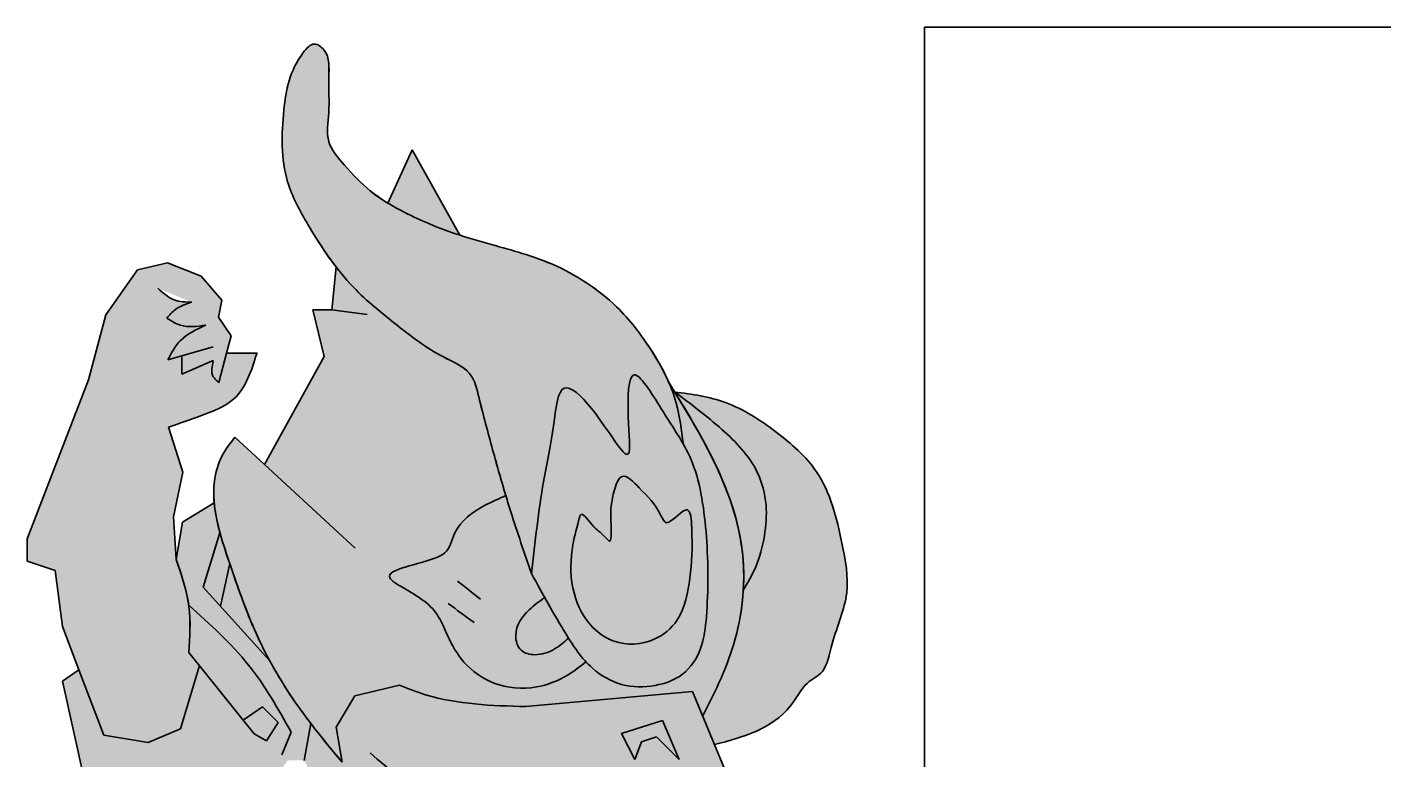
# Model space of a CAD drawing. Header units: millimetres. Extents: x 1769 to 1960, y 325 to 373.
# Drawn here: x 1865.44 to 1912.5, y 347.58 to 372.98 of the extents above; entities that cross this region are included whole.
import ezdxf

# ---------------------------------------------------------------- set-up
doc = ezdxf.new("R2010")
doc.units = ezdxf.units.MM
picture_1 = doc.add_image_def('image2.jpg', size_in_pixel=(564, 1002))

msp = doc.modelspace()

# ---------------------------------------------------------------- hatches: boundary and pattern name
at = {"lineweight": 35, "true_color": 0xffffff, "transparency": 33554687}
h = msp.add_hatch(color=7, dxfattribs=at)
h.set_gradient(color1=(248, 153, 30), color2=(248, 215, 49))
edge = h.paths.add_edge_path(flags=17)
edge.add_spline(control_points=[(1888.19, 358.544), (1888.135, 359.017), (1888.002, 360.162), (1887.155, 361.784), (1885.8, 363.541), (1883.836, 364.822), (1881.826, 365.36), (1880.086, 365.857), (1878.665, 366.45), (1877.333, 367.222), (1876.521, 368.112), (1875.75, 368.976), (1875.959, 370.11), (1875.861, 371.127), (1875.963, 372.058), (1875.363, 372.514), (1874.562, 371.613), (1874.277, 370.02), (1874.224, 367.835), (1875.332, 365.815), (1876.516, 364.044), (1878.262, 362.646), (1879.584, 361.624), (1880.867, 361.11), (1881.181, 359.842), (1881.586, 358.302), (1882.186, 356.199), (1882.688, 354.748), (1882.934, 354.037)], knot_values=[0, 0, 0, 0, 1.420072, 3.437609, 5.379457, 8.048721, 10.268403, 11.607048, 13.471071, 14.892214, 16.149068, 17.137956, 18.136089, 19.36456, 20.32211, 20.71371, 21.20257, 23.305686, 25.797513, 27.436428, 30.126862, 32.151688, 34.050779, 35.279117, 35.896719, 37.801659, 40.155181, 42.414708, 42.414708, 42.414708, 42.414708], degree=3, periodic=0)
edge.add_spline(control_points=[(1882.934, 354.037), (1883.056, 355.141), (1883.259, 356.975), (1883.673, 358.794), (1883.899, 360.92), (1885.31, 359.586), (1886.482, 357.389), (1886.241, 359.523), (1886.306, 361.623), (1887.449, 359.691), (1887.982, 358.909), (1888.19, 358.544)], knot_values=[0, 0, 0, 0, 3.214303, 5.336478, 6.535189, 7.711073, 9.741663, 11.019928, 12.49434, 13.975627, 15.344267, 15.344267, 15.344267, 15.344267], degree=3, periodic=0)
edge = h.paths.add_edge_path(flags=17)
edge.add_spline(control_points=[(1888.19, 358.544), (1888.135, 359.017), (1888.002, 360.162), (1887.155, 361.784), (1885.8, 363.541), (1883.836, 364.822), (1881.826, 365.36), (1880.086, 365.857), (1878.665, 366.45), (1877.333, 367.222), (1876.521, 368.112), (1875.75, 368.976), (1875.959, 370.11), (1875.861, 371.127), (1875.963, 372.058), (1875.363, 372.514), (1874.562, 371.613), (1874.277, 370.02), (1874.224, 367.835), (1875.332, 365.815), (1876.516, 364.044), (1878.262, 362.646), (1879.584, 361.624), (1880.867, 361.11), (1881.181, 359.842), (1881.586, 358.302), (1882.186, 356.199), (1882.688, 354.748), (1882.934, 354.037)], knot_values=[0, 0, 0, 0, 1.420072, 3.437609, 5.379457, 8.048721, 10.268403, 11.607048, 13.471071, 14.892214, 16.149068, 17.137956, 18.136089, 19.36456, 20.32211, 20.71371, 21.20257, 23.305686, 25.797513, 27.436428, 30.126862, 32.151688, 34.050779, 35.279117, 35.896719, 37.801659, 40.155181, 42.414708, 42.414708, 42.414708, 42.414708], degree=3, periodic=0)
edge.add_spline(control_points=[(1882.934, 354.037), (1883.056, 355.141), (1883.259, 356.975), (1883.673, 358.794), (1883.899, 360.92), (1885.31, 359.586), (1886.482, 357.389), (1886.241, 359.523), (1886.306, 361.623), (1887.449, 359.691), (1887.982, 358.909), (1888.19, 358.544)], knot_values=[0, 0, 0, 0, 3.214303, 5.336478, 6.535189, 7.711073, 9.741663, 11.019928, 12.49434, 13.975627, 15.344267, 15.344267, 15.344267, 15.344267], degree=3, periodic=0)
h = msp.add_hatch(color=7, dxfattribs=at)
h.set_gradient(color1=(248, 153, 30), color2=(248, 215, 49))
edge = h.paths.add_edge_path()
edge.add_spline(control_points=[(1888.19, 358.544), (1888.135, 359.017), (1888.002, 360.162), (1887.155, 361.784), (1885.8, 363.541), (1883.836, 364.822), (1881.826, 365.36), (1880.086, 365.857), (1878.665, 366.45), (1877.333, 367.222), (1876.521, 368.112), (1875.75, 368.976), (1875.959, 370.11), (1875.861, 371.127), (1875.963, 372.058), (1875.363, 372.514), (1874.562, 371.613), (1874.277, 370.02), (1874.224, 367.835), (1875.332, 365.815), (1876.516, 364.044), (1878.262, 362.646), (1879.584, 361.624), (1880.867, 361.11), (1881.181, 359.842), (1881.586, 358.302), (1882.186, 356.199), (1882.688, 354.748), (1882.934, 354.037)], knot_values=[0, 0, 0, 0, 1.420072, 3.437609, 5.379457, 8.048721, 10.268403, 11.607048, 13.471071, 14.892214, 16.149068, 17.137956, 18.136089, 19.36456, 20.32211, 20.71371, 21.20257, 23.305686, 25.797513, 27.436428, 30.126862, 32.151688, 34.050779, 35.279117, 35.896719, 37.801659, 40.155181, 42.414708, 42.414708, 42.414708, 42.414708], degree=3, periodic=0)
edge.add_spline(control_points=[(1882.934, 354.037), (1883.056, 355.141), (1883.259, 356.975), (1883.673, 358.794), (1883.899, 360.92), (1885.31, 359.586), (1886.482, 357.389), (1886.241, 359.523), (1886.306, 361.623), (1887.449, 359.691), (1887.982, 358.909), (1888.19, 358.544)], knot_values=[0, 0, 0, 0, 3.214303, 5.336478, 6.535189, 7.711073, 9.741663, 11.019928, 12.49434, 13.975627, 15.344267, 15.344267, 15.344267, 15.344267], degree=3, periodic=0)
h = msp.add_hatch(color=7, dxfattribs=at)
h.set_gradient(color1=(248, 153, 30), color2=(247, 242, 129), rotation=100, centered=1)
edge = h.paths.add_edge_path()
edge.add_spline(control_points=[(1884.824, 350.977), (1884.625, 350.817), (1884.105, 350.423), (1883.036, 349.989), (1881.643, 350.1), (1880.568, 350.87), (1880.042, 351.783), (1879.618, 352.885), (1878.807, 353.354), (1877.462, 354.142), (1879.214, 354.367), (1880.081, 354.804), (1880.28, 355.764), (1881.116, 356.324), (1881.801, 356.638), (1882.04, 356.744)], knot_values=[0.347151, 0.347151, 0.347151, 0.347151, 1.112734, 2.306294, 3.790642, 5.074859, 6.145668, 6.983355, 8.508557, 9.14018, 10.928957, 11.21128, 11.923188, 13.393031, 14.184899, 14.184899, 14.184899, 14.184899], degree=3, periodic=0)
edge.add_spline(control_points=[(1882.04, 356.744), (1881.87, 357.308), (1881.537, 358.488), (1881.181, 359.842), (1880.867, 361.11), (1879.584, 361.624), (1878.262, 362.646), (1876.98, 363.672), (1876.343, 364.422), (1876.153, 364.668)], knot_values=[2.849287, 2.849287, 2.849287, 2.849287, 4.613049, 6.517988, 7.135591, 8.363929, 10.26302, 12.287846, 13.22074, 13.22074, 13.22074, 13.22074], degree=3, periodic=0)
edge.add_line((1876.153, 364.668), (1876.006, 363.183))
edge.add_line((1876.006, 363.183), (1875.347, 363.183))
edge.add_line((1875.347, 363.183), (1875.738, 361.566))
edge.add_line((1875.738, 361.566), (1873.668, 357.821))
edge.add_line((1873.668, 357.821), (1872.645, 358.762))
edge.add_spline(control_points=[(1872.645, 358.762), (1872.481, 358.552), (1872.128, 358.102), (1871.722, 356.616), (1872.448, 354.413), (1873.337, 351.852), (1874.71, 349.499), (1875.799, 348.18), (1876.364, 347.496)], knot_values=[0, 0, 0, 0, 0.793775, 1.702535, 4.48203, 7.446744, 9.92034, 12.578411, 12.578411, 12.578411, 12.578411], degree=3, periodic=0)
edge.add_line((1876.364, 347.496), (1876.16, 348.716))
edge.add_line((1876.16, 348.716), (1876.804, 349.798))
edge.add_line((1876.804, 349.798), (1878.359, 350.167))
edge.add_spline(control_points=[(1878.359, 350.167), (1878.658, 350.05), (1880.047, 349.506), (1881.554, 349.462), (1882.737, 349.427)], knot_values=[0, 0, 0, 0, 0.959801, 4.460384, 4.460384, 4.460384, 4.460384], degree=3, periodic=0)
edge.add_line((1882.737, 349.427), (1888.522, 349.949))
edge.add_line((1888.522, 349.949), (1888.873, 349.102))
edge.add_spline(control_points=[(1888.873, 349.102), (1889.32, 349.968), (1889.988, 351.351), (1890.244, 352.892), (1890.278, 353.459)], knot_values=[0.51026, 0.51026, 0.51026, 0.51026, 3.418381, 5.106604, 5.106604, 5.106604, 5.106604], degree=3, periodic=0)
edge.add_spline(control_points=[(1890.278, 353.459), (1890.306, 353.924), (1890.241, 356.399), (1888.974, 358.576), (1887.9, 360.332)], knot_values=[5.106604, 5.106604, 5.106604, 5.106604, 6.491761, 12.465385, 12.465385, 12.465385, 12.465385], degree=3, periodic=0)
edge.add_spline(control_points=[(1887.9, 360.332), (1887.834, 360.441), (1887.767, 360.549), (1887.701, 360.657)], knot_values=[12.465385, 12.465385, 12.465385, 12.465385, 12.834179, 12.834179, 12.834179, 12.834179], degree=3, periodic=0)
edge.add_spline(control_points=[(1887.701, 360.657), (1887.802, 360.425), (1888.05, 359.743), (1888.135, 359.017), (1888.19, 358.544)], knot_values=[40.235405, 40.235405, 40.235405, 40.235405, 40.994635, 42.414708, 42.414708, 42.414708, 42.414708], degree=3, periodic=0)
edge.add_spline(control_points=[(1888.19, 358.544), (1888.315, 358.323), (1888.765, 357.425), (1889.066, 355.216), (1889.07, 353.1), (1888.888, 351.429), (1888.257, 350.464), (1887.181, 350.091), (1886.034, 350.096), (1885.242, 350.558), (1884.894, 350.902), (1884.824, 350.977)], knot_values=[15.344267, 15.344267, 15.344267, 15.344267, 16.17083, 18.772352, 21.544692, 22.662625, 23.759023, 24.778926, 25.944204, 27.104116, 27.410827, 27.410827, 27.410827, 27.410827], degree=3, periodic=0)
edge = h.paths.add_edge_path()
edge.add_line((1878.793, 368.732), (1877.944, 366.881))
edge.add_spline(control_points=[(1877.944, 366.881), (1878.139, 366.763), (1878.893, 366.355), (1879.735, 366.004), (1880.386, 365.788), (1880.449, 365.768)], knot_values=[28.264199, 28.264199, 28.264199, 28.264199, 28.943637, 30.80766, 31.004281, 31.004281, 31.004281, 31.004281], degree=3, periodic=0)
edge.add_line((1880.449, 365.768), (1878.793, 368.732))
h = msp.add_hatch(color=7, dxfattribs=at)
h.set_gradient(color1=(248, 153, 30), color2=(247, 242, 129), tint=0.75)
edge = h.paths.add_edge_path()
edge.add_spline(control_points=[(1870.338, 359.11), (1870.717, 359.242), (1871.489, 359.51), (1872.899, 360.048), (1873.223, 361.081), (1873.412, 361.684)], knot_values=[0, 0, 0, 0, 1.217906, 2.483557, 4.261916, 4.261916, 4.261916, 4.261916], degree=3, periodic=0)
edge.add_line((1873.412, 361.684), (1872.356, 361.684))
edge.add_line((1872.356, 361.684), (1872.09, 360.666))
edge.add_spline(control_points=[(1872.09, 360.666), (1872.013, 360.727), (1871.783, 360.911), (1871.849, 361.216), (1871.893, 361.42)], knot_values=[0, 0, 0, 0, 0.278772, 0.835116, 0.835116, 0.835116, 0.835116], degree=3, periodic=0)
edge.add_line((1871.893, 361.42), (1870.802, 360.956))
edge.add_line((1870.802, 360.956), (1870.802, 361.582))
edge.add_line((1870.802, 361.582), (1870.317, 361.443))
edge.add_spline(control_points=[(1870.317, 361.443), (1870.442, 361.681), (1870.733, 362.236), (1871.309, 362.499), (1871.637, 362.648)], knot_values=[0, 0, 0, 0, 0.787111, 1.833318, 1.833318, 1.833318, 1.833318], degree=3, periodic=0)
edge.add_spline(control_points=[(1871.637, 362.648), (1871.333, 362.607), (1870.845, 362.54), (1870.435, 362.795), (1870.28, 362.892)], knot_values=[0, 0, 0, 0, 0.881557, 1.415813, 1.415813, 1.415813, 1.415813], degree=3, periodic=0)
edge.add_spline(control_points=[(1870.28, 362.892), (1870.375, 363.001), (1870.608, 363.269), (1870.948, 363.382), (1871.15, 363.448)], knot_values=[0, 0, 0, 0, 0.426365, 1.049377, 1.049377, 1.049377, 1.049377], degree=3, periodic=0)
edge.add_spline(control_points=[(1871.15, 363.448), (1870.937, 363.453), (1870.487, 363.462), (1870.153, 363.766), (1869.977, 363.927)], knot_values=[0, 0, 0, 0, 0.618572, 1.306526, 1.306526, 1.306526, 1.306526], degree=3, periodic=0)
edge.add_spline(control_points=[(1871.15, 363.448), (1870.948, 363.382), (1870.608, 363.269), (1870.375, 363.001), (1870.28, 362.892)], knot_values=[0, 0, 0, 0, 0.623012, 1.049377, 1.049377, 1.049377, 1.049377], degree=3, periodic=0)
edge.add_spline(control_points=[(1870.28, 362.892), (1870.435, 362.795), (1870.845, 362.54), (1871.333, 362.607), (1871.637, 362.648)], knot_values=[0, 0, 0, 0, 0.534256, 1.415813, 1.415813, 1.415813, 1.415813], degree=3, periodic=0)
edge.add_spline(control_points=[(1871.637, 362.648), (1871.309, 362.499), (1870.733, 362.236), (1870.442, 361.681), (1870.317, 361.443)], knot_values=[0, 0, 0, 0, 1.046207, 1.833318, 1.833318, 1.833318, 1.833318], degree=3, periodic=0)
edge.add_line((1870.317, 361.443), (1870.802, 361.582))
edge.add_line((1870.802, 361.582), (1870.802, 360.956))
edge.add_line((1870.802, 360.956), (1871.893, 361.42))
edge.add_spline(control_points=[(1871.893, 361.42), (1871.849, 361.216), (1871.783, 360.911), (1872.013, 360.727), (1872.09, 360.666)], knot_values=[0, 0, 0, 0, 0.556345, 0.835116, 0.835116, 0.835116, 0.835116], degree=3, periodic=0)
edge.add_line((1872.09, 360.666), (1872.356, 361.684))
edge.add_line((1872.356, 361.684), (1872.511, 362.274))
edge.add_line((1872.511, 362.274), (1872.073, 362.926))
edge.add_line((1872.073, 362.926), (1872.19, 363.519))
edge.add_line((1872.19, 363.519), (1871.48, 364.352))
edge.add_line((1871.48, 364.352), (1870.31, 364.805))
edge.add_line((1870.31, 364.805), (1869.264, 364.564))
edge.add_line((1869.264, 364.564), (1868.166, 363.006))
edge.add_line((1868.166, 363.006), (1867.568, 360.754))
edge.add_line((1867.568, 360.754), (1865.438, 355.246))
edge.add_line((1865.438, 355.246), (1865.438, 354.474))
edge.add_line((1865.438, 354.474), (1866.41, 354.144))
edge.add_line((1866.41, 354.144), (1866.661, 352.199))
edge.add_line((1866.661, 352.199), (1867.231, 350.704))
edge.add_line((1867.231, 350.704), (1868.096, 348.441))
edge.add_line((1868.096, 348.441), (1869.64, 348.183))
edge.add_line((1869.64, 348.183), (1870.753, 348.657))
edge.add_line((1870.753, 348.657), (1871.412, 350.852))
edge.add_line((1871.412, 350.852), (1871.049, 351.304))
edge.add_spline(control_points=[(1871.049, 351.304), (1871.083, 351.838), (1871.117, 352.389), (1871.045, 352.926), (1871.042, 352.943)], knot_values=[1.638299, 1.638299, 1.638299, 1.638299, 3.225747, 3.278023, 3.278023, 3.278023, 3.278023], degree=3, periodic=0)
edge.add_spline(control_points=[(1871.042, 352.943), (1870.967, 353.479), (1870.788, 354.002), (1870.61, 354.524)], knot_values=[0, 0, 0, 0, 1.638299, 1.638299, 1.638299, 1.638299], degree=3, periodic=0)
edge.add_line((1870.61, 354.524), (1870.52, 356.005))
edge.add_line((1870.52, 356.005), (1870.842, 357.554))
edge.add_line((1870.842, 357.554), (1870.338, 359.11))
at = {"lineweight": 35, "true_color": 0xf4ee51, "transparency": 33554687}
h = msp.add_hatch(color=41, dxfattribs=at)
edge = h.paths.add_edge_path()
edge.add_spline(control_points=[(1882.934, 354.037), (1883.056, 355.141), (1883.259, 356.975), (1883.673, 358.794), (1883.899, 360.92), (1885.31, 359.586), (1886.482, 357.389), (1886.241, 359.523), (1886.306, 361.623), (1887.668, 359.322), (1888.699, 357.913), (1889.066, 355.216), (1889.07, 353.1), (1888.888, 351.429), (1888.257, 350.464), (1887.181, 350.091), (1886.034, 350.096), (1884.886, 350.766), (1883.941, 352.194), (1883.319, 353.333), (1882.934, 354.037)], knot_values=[0, 0, 0, 0, 3.214303, 5.336478, 6.535189, 7.711073, 9.741663, 11.019928, 12.49434, 13.975627, 16.17083, 18.772352, 21.544692, 22.662625, 23.759023, 24.778926, 25.944204, 27.104116, 28.595217, 31.008606, 31.008606, 31.008606, 31.008606], degree=3, periodic=0)
edge = h.paths.add_edge_path(flags=16)
edge.add_spline(control_points=[(1884.6, 355.983), (1884.512, 355.668), (1884.289, 354.874), (1884.252, 353.55), (1884.801, 352.305), (1885.866, 351.517), (1887.13, 351.588), (1888.195, 352.473), (1888.468, 354.034), (1888.531, 355.052), (1888.435, 356.541), (1887.939, 355.955), (1887.559, 355.742), (1887.263, 356.44), (1886.875, 356.778), (1886.058, 357.659), (1885.705, 356.711), (1885.653, 356.015), (1885.719, 355.486), (1885.66, 355.097), (1885.339, 355.497), (1885.119, 355.542), (1884.673, 356.232), (1884.609, 356.014), (1884.6, 355.983)], knot_values=[0, 0, 0, 0, 0.979759, 2.471066, 3.884071, 4.878112, 6.277251, 7.301495, 8.834738, 10.582284, 11.215127, 11.908689, 12.067375, 12.391436, 13.604004, 14.321785, 14.862377, 15.90693, 16.551066, 16.64287, 16.845238, 17.484872, 18.008688, 18.097442, 18.097442, 18.097442, 18.097442], degree=3, periodic=0)
h = msp.add_hatch(color=41, dxfattribs=at)
h.set_gradient(color1=(244, 238, 81), color2=(247, 242, 129), rotation=100, centered=1)
edge = h.paths.add_edge_path()
edge.add_spline(control_points=[(1889.283, 348.109), (1890.283, 348.379), (1891.614, 348.739), (1892.43, 350.317), (1893.144, 350.558), (1893.389, 351.931), (1894.043, 353.306), (1893.66, 355.398), (1893.141, 357.509), (1891.425, 358.997), (1889.777, 360.069), (1888.506, 360.263), (1887.9, 360.332)], knot_values=[0.446473, 0.446473, 0.446473, 0.446473, 3.308136, 4.25828, 5.071139, 6.104146, 7.924122, 9.653464, 12.278579, 14.248246, 16.278909, 18.08401, 18.08401, 18.08401, 18.08401], degree=3, periodic=0)
edge.add_spline(control_points=[(1887.9, 360.332), (1888.455, 359.917), (1889.522, 359.117), (1890.766, 357.835), (1891.126, 356.448), (1891.04, 355.324), (1890.777, 354.31), (1890.433, 353.723), (1890.278, 353.459)], knot_values=[0, 0, 0, 0, 2.090489, 4.018936, 5.186773, 6.263755, 7.377836, 8.294816, 8.294816, 8.294816, 8.294816], degree=3, periodic=0)
edge.add_spline(control_points=[(1890.278, 353.459), (1890.244, 352.892), (1889.988, 351.351), (1889.32, 349.968), (1888.873, 349.102)], knot_values=[0.51026, 0.51026, 0.51026, 0.51026, 2.198483, 5.106604, 5.106604, 5.106604, 5.106604], degree=3, periodic=0)
edge.add_line((1888.873, 349.102), (1889.283, 348.109))
at = {"lineweight": 35, "true_color": 0xffffff, "transparency": 33554687}
h = msp.add_hatch(color=7, dxfattribs=at)
h.set_gradient(color1=(248, 153, 30), color2=(247, 242, 129), rotation=250, centered=1)
edge = h.paths.add_edge_path()
edge.add_spline(control_points=[(1890.278, 353.459), (1890.433, 353.723), (1890.777, 354.31), (1891.04, 355.324), (1891.126, 356.448), (1890.766, 357.835), (1889.522, 359.117), (1888.455, 359.917), (1887.9, 360.332)], knot_values=[0, 0, 0, 0, 0.91698, 2.031061, 3.108043, 4.275881, 6.204327, 8.294816, 8.294816, 8.294816, 8.294816], degree=3, periodic=0)
edge.add_spline(control_points=[(1887.9, 360.332), (1888.974, 358.576), (1890.241, 356.399), (1890.306, 353.924), (1890.278, 353.459)], knot_values=[5.106604, 5.106604, 5.106604, 5.106604, 11.080227, 12.465385, 12.465385, 12.465385, 12.465385], degree=3, periodic=0)
at = {"lineweight": 35, "true_color": 0xf8f6b0, "transparency": 33554687}
h = msp.add_hatch(color=51, dxfattribs=at)
edge = h.paths.add_edge_path()
edge.add_spline(control_points=[(1884.6, 355.983), (1884.512, 355.668), (1884.289, 354.874), (1884.252, 353.55), (1884.801, 352.305), (1885.866, 351.517), (1887.13, 351.588), (1888.195, 352.473), (1888.468, 354.034), (1888.531, 355.052), (1888.435, 356.541), (1887.939, 355.955), (1887.559, 355.742), (1887.263, 356.44), (1886.875, 356.778), (1886.058, 357.659), (1885.705, 356.711), (1885.653, 356.015), (1885.719, 355.486), (1885.66, 355.097), (1885.339, 355.497), (1885.119, 355.542), (1884.673, 356.232), (1884.609, 356.014), (1884.6, 355.983)], knot_values=[0, 0, 0, 0, 0.979759, 2.471066, 3.884071, 4.878112, 6.277251, 7.301495, 8.834738, 10.582284, 11.215127, 11.908689, 12.067375, 12.391436, 13.604004, 14.321785, 14.862377, 15.90693, 16.551066, 16.64287, 16.845238, 17.484872, 18.008688, 18.097442, 18.097442, 18.097442, 18.097442], degree=3, periodic=0)
at = {"lineweight": 35, "true_color": 0xffffff, "transparency": 33554687}
h = msp.add_hatch(color=7, dxfattribs=at)
edge = h.paths.add_edge_path()
edge.add_spline(control_points=[(1882.934, 354.037), (1882.708, 354.69), (1882.482, 355.344), (1882.27, 356.005)], knot_values=[0, 0, 0, 0, 2.077833, 2.077833, 2.077833, 2.077833], degree=3, periodic=0)
edge.add_spline(control_points=[(1882.27, 356.005), (1882.252, 356.063), (1882.173, 356.308), (1882.097, 356.555), (1882.04, 356.744)], knot_values=[2.077833, 2.077833, 2.077833, 2.077833, 2.259527, 2.849287, 2.849287, 2.849287, 2.849287], degree=3, periodic=0)
edge.add_spline(control_points=[(1882.04, 356.744), (1881.801, 356.638), (1881.116, 356.324), (1880.28, 355.764), (1880.081, 354.804), (1879.214, 354.367), (1877.462, 354.142), (1878.807, 353.354), (1879.618, 352.885), (1880.042, 351.783), (1880.568, 350.87), (1881.643, 350.1), (1883.036, 349.989), (1884.105, 350.423), (1884.625, 350.817), (1884.824, 350.977)], knot_values=[0.347151, 0.347151, 0.347151, 0.347151, 1.139018, 2.608862, 3.32077, 3.603093, 5.391869, 6.023493, 7.548695, 8.386382, 9.457191, 10.741408, 12.225756, 13.419315, 14.184899, 14.184899, 14.184899, 14.184899], degree=3, periodic=0)
edge.add_spline(control_points=[(1884.824, 350.977), (1884.592, 351.227), (1884.397, 351.512), (1884.214, 351.803)], knot_values=[27.410827, 27.410827, 27.410827, 27.410827, 28.43573, 28.43573, 28.43573, 28.43573], degree=3, periodic=0)
edge.add_spline(control_points=[(1884.214, 351.803), (1884.061, 351.658), (1883.723, 351.372), (1883.127, 351.168), (1882.491, 351.318), (1882.276, 352.083), (1882.752, 352.749), (1883.204, 353.08), (1883.391, 353.206)], knot_values=[0.333024, 0.333024, 0.333024, 0.333024, 0.959162, 1.661662, 2.161631, 2.713071, 3.712062, 4.39284, 4.39284, 4.39284, 4.39284], degree=3, periodic=0)
edge.add_spline(control_points=[(1883.391, 353.206), (1883.237, 353.482), (1883.086, 353.759), (1882.934, 354.037)], knot_values=[30.057722, 30.057722, 30.057722, 30.057722, 31.008606, 31.008606, 31.008606, 31.008606], degree=3, periodic=0)
h = msp.add_hatch(color=7, dxfattribs=at)
h.set_gradient(color1=(16, 86, 137), color2=(34, 52, 110), name='INVCYLINDER')
edge = h.paths.add_edge_path()
edge.add_spline(control_points=[(1872.125, 355.456), (1872.031, 355.798), (1871.957, 356.142), (1871.927, 356.487)], knot_values=[2.456445, 2.456445, 2.456445, 2.456445, 3.50141, 3.50141, 3.50141, 3.50141], degree=3, periodic=0)
edge.add_line((1871.927, 356.487), (1870.824, 355.819))
edge.add_line((1870.824, 355.819), (1870.61, 354.524))
edge.add_spline(control_points=[(1870.61, 354.524), (1870.788, 354.002), (1870.967, 353.479), (1871.042, 352.943)], knot_values=[0, 0, 0, 0, 1.638299, 1.638299, 1.638299, 1.638299], degree=3, periodic=0)
edge.add_spline(control_points=[(1871.042, 352.943), (1871.045, 352.926), (1871.117, 352.389), (1871.083, 351.838), (1871.049, 351.304)], knot_values=[1.638299, 1.638299, 1.638299, 1.638299, 1.690575, 3.278023, 3.278023, 3.278023, 3.278023], degree=3, periodic=0)
edge.add_line((1871.049, 351.304), (1872.93, 348.96))
edge.add_line((1872.93, 348.96), (1873.603, 349.423))
edge.add_line((1873.603, 349.423), (1874.147, 348.879))
edge.add_line((1874.147, 348.879), (1873.74, 348.238))
edge.add_line((1873.74, 348.238), (1873.31, 348.486))
edge.add_line((1873.31, 348.486), (1871.412, 350.852))
edge.add_line((1871.412, 350.852), (1870.753, 348.657))
edge.add_line((1870.753, 348.657), (1869.64, 348.183))
edge.add_line((1869.64, 348.183), (1868.096, 348.441))
edge.add_line((1868.096, 348.441), (1867.231, 350.704))
edge.add_line((1867.231, 350.704), (1866.66, 350.306))
edge.add_line((1866.66, 350.306), (1867.405, 346.967))
edge.add_spline(control_points=[(1867.405, 346.967), (1867.205, 345.76), (1866.793, 343.277), (1867.254, 340.801), (1867.491, 339.528)], knot_values=[0, 0, 0, 0, 3.638652, 7.49049, 7.49049, 7.49049, 7.49049], degree=3, periodic=0)
edge.add_spline(control_points=[(1867.491, 339.528), (1867.565, 339.013), (1867.692, 338.126), (1867.539, 337.246), (1867.475, 336.876)], knot_values=[0, 0, 0, 0, 1.546933, 2.665733, 2.665733, 2.665733, 2.665733], degree=3, periodic=0)
edge.add_line((1867.475, 336.876), (1868.812, 336.982))
edge.add_spline(control_points=[(1868.812, 336.982), (1869.109, 337.181), (1869.636, 337.4), (1870.183, 337.371), (1870.374, 337.361)], knot_values=[2.386792, 2.386792, 2.386792, 2.386792, 3.447696, 4.019149, 4.019149, 4.019149, 4.019149], degree=3, periodic=0)
edge.add_line((1870.374, 337.361), (1871.243, 338.84))
edge.add_line((1871.243, 338.84), (1871.445, 340.07))
edge.add_line((1871.445, 340.07), (1871.753, 342.25))
edge.add_line((1871.753, 342.25), (1871.992, 342.924))
edge.add_line((1871.992, 342.924), (1873.013, 345.458))
edge.add_line((1873.013, 345.458), (1873.934, 346.783))
edge.add_line((1873.934, 346.783), (1874.476, 347.564))
edge.add_line((1874.476, 347.564), (1875.047, 347.564))
edge.add_line((1875.047, 347.564), (1875.278, 348.843))
edge.add_spline(control_points=[(1875.278, 348.843), (1875.09, 349.088), (1874.574, 349.787), (1874.115, 350.531), (1873.849, 351.023)], knot_values=[8.244159, 8.244159, 8.244159, 8.244159, 9.172996, 10.849177, 10.849177, 10.849177, 10.849177], degree=3, periodic=0)
edge.add_line((1873.849, 351.023), (1871.542, 353.57))
edge.add_line((1871.542, 353.57), (1872.125, 355.456))
at = {"lineweight": 35, "true_color": 0x22346e, "transparency": 33554687}
h = msp.add_hatch(color=159, dxfattribs=at)
edge = h.paths.add_edge_path()
edge.add_spline(control_points=[(1872.466, 354.385), (1872.453, 354.423), (1872.333, 354.777), (1872.213, 355.135), (1872.125, 355.456)], knot_values=[3.50141, 3.50141, 3.50141, 3.50141, 3.621765, 4.602386, 4.602386, 4.602386, 4.602386], degree=3, periodic=0)
edge.add_line((1872.125, 355.456), (1871.542, 353.57))
edge.add_line((1871.542, 353.57), (1872.143, 352.906))
edge.add_line((1872.143, 352.906), (1872.466, 354.385))
at = {"lineweight": 35, "true_color": 0xf4ee51, "transparency": 33554687}
h = msp.add_hatch(color=41, dxfattribs=at)
edge = h.paths.add_edge_path()
edge.add_spline(control_points=[(1873.849, 351.023), (1873.722, 351.257), (1873.174, 352.339), (1872.775, 353.472), (1872.466, 354.385)], knot_values=[4.602386, 4.602386, 4.602386, 4.602386, 5.399802, 8.244159, 8.244159, 8.244159, 8.244159], degree=3, periodic=0)
edge.add_line((1872.466, 354.385), (1872.143, 352.906))
edge.add_line((1872.143, 352.906), (1873.849, 351.023))
at = {"lineweight": 35, "true_color": 0xed1f24, "transparency": 33554687}
h = msp.add_hatch(color=240, dxfattribs=at)
edge = h.paths.add_edge_path()
edge.add_spline(control_points=[(1884.214, 351.803), (1884.185, 351.849), (1883.898, 352.311), (1883.628, 352.78), (1883.391, 353.206)], knot_values=[28.43573, 28.43573, 28.43573, 28.43573, 28.595217, 30.057722, 30.057722, 30.057722, 30.057722], degree=3, periodic=0)
edge.add_spline(control_points=[(1883.391, 353.206), (1883.204, 353.08), (1882.752, 352.749), (1882.276, 352.083), (1882.491, 351.318), (1883.127, 351.168), (1883.723, 351.372), (1884.061, 351.658), (1884.214, 351.803)], knot_values=[0.333024, 0.333024, 0.333024, 0.333024, 1.013802, 2.012793, 2.564234, 3.064203, 3.766702, 4.39284, 4.39284, 4.39284, 4.39284], degree=3, periodic=0)
at = {"lineweight": 35, "true_color": 0xffffff, "transparency": 33554687}
h = msp.add_hatch(color=7, dxfattribs=at)
h.set_gradient(color1=(205, 105, 40), color2=(254, 204, 102), centered=1)
edge = h.paths.add_edge_path()
edge.add_line((1888.522, 349.949), (1882.737, 349.427))
edge.add_spline(control_points=[(1882.737, 349.427), (1881.554, 349.462), (1880.047, 349.506), (1878.658, 350.05), (1878.359, 350.167)], knot_values=[0, 0, 0, 0, 3.500583, 4.460384, 4.460384, 4.460384, 4.460384], degree=3, periodic=0)
edge.add_line((1878.359, 350.167), (1876.804, 349.798))
edge.add_line((1876.804, 349.798), (1876.16, 348.716))
edge.add_line((1876.16, 348.716), (1876.364, 347.496))
edge.add_line((1876.364, 347.496), (1883.673, 340.359))
edge.add_line((1883.673, 340.359), (1884.196, 340.536))
edge.add_line((1884.196, 340.536), (1886.236, 337.949))
edge.add_line((1886.236, 337.949), (1888.153, 339.781))
edge.add_spline(control_points=[(1888.153, 339.781), (1888.494, 340.106), (1889.299, 340.875), (1890.012, 341.812), (1890.245, 342.437), (1890.253, 342.46)], knot_values=[3.160056, 3.160056, 3.160056, 3.160056, 4.578051, 6.51193, 6.583328, 6.583328, 6.583328, 6.583328], degree=3, periodic=0)
edge.add_line((1890.253, 342.46), (1886.473, 341.828))
edge.add_line((1886.473, 341.828), (1889.422, 343.646))
edge.add_line((1889.422, 343.646), (1887.631, 347.007))
edge.add_line((1887.631, 347.007), (1890.486, 344.153))
edge.add_spline(control_points=[(1890.486, 344.153), (1890.469, 344.638), (1890.396, 345.116), (1890.324, 345.595)], knot_values=[0, 0, 0, 0, 1.451332, 1.451332, 1.451332, 1.451332], degree=3, periodic=0)
edge.add_line((1890.324, 345.595), (1888.522, 349.949))
h.paths.add_polyline_path([(1886.059, 348.493), (1887.478, 348.948), (1888.057, 347.598), (1887.272, 348.379), (1886.748, 348.204), (1886.514, 347.598)], flags=16)
h = msp.add_hatch(color=7, dxfattribs=at)
h.set_gradient(color1=(147, 149, 152), color2=(177, 178, 180), one_color=1, tint=0.7)
h.paths.add_polyline_path([(1874.147, 348.879), (1873.603, 349.423), (1872.93, 348.96), (1873.31, 348.486), (1873.74, 348.238)])
h = msp.add_hatch(color=7, dxfattribs=at)
h.set_gradient(color1=(248, 153, 30), color2=(247, 242, 129), rotation=110, centered=1, tint=0.75)
edge = h.paths.add_edge_path()
edge.add_spline(control_points=[(1876.364, 347.496), (1875.997, 347.941), (1875.629, 348.385), (1875.278, 348.843)], knot_values=[10.849177, 10.849177, 10.849177, 10.849177, 12.578411, 12.578411, 12.578411, 12.578411], degree=3, periodic=0)
edge.add_line((1875.278, 348.843), (1875.047, 347.564))
edge.add_line((1875.047, 347.564), (1875.364, 346.992))
edge.add_line((1875.364, 346.992), (1874.77, 346.398))
edge.add_spline(control_points=[(1874.77, 346.398), (1875.302, 345.919), (1876.272, 345.045), (1877.434, 344.453), (1877.959, 344.186)], knot_values=[0, 0, 0, 0, 2.137416, 3.895762, 3.895762, 3.895762, 3.895762], degree=3, periodic=0)
edge.add_spline(control_points=[(1877.959, 344.186), (1878.299, 344.439), (1878.639, 344.691), (1878.978, 344.943)], knot_values=[0, 0, 0, 0, 1.269807, 1.269807, 1.269807, 1.269807], degree=3, periodic=0)
edge.add_line((1878.978, 344.943), (1876.364, 347.496))
at = {"lineweight": 35, "true_color": 0xcd6928, "transparency": 33554687}
msp.add_hatch(color=32, dxfattribs=at).paths.add_polyline_path([(1887.272, 348.379), (1888.057, 347.598), (1887.478, 348.948), (1886.059, 348.493), (1886.514, 347.598), (1886.748, 348.204)])

# ---------------------------------------------------------------- linework, layer by layer
at = {"color": 18, "lineweight": 35, "true_color": 0x000000}
for p, q in [((1877.944, 366.881), (1878.793, 368.732)), ((1878.793, 368.732), (1880.449, 365.768)), ((1870.31, 364.805), (1869.264, 364.564)), ((1871.48, 364.352), (1870.31, 364.805)), ((1869.264, 364.564), (1868.166, 363.006)), ((1872.19, 363.519), (1871.48, 364.352)), ((1876.153, 364.668), (1876.006, 363.183)), ((1872.073, 362.926), (1872.19, 363.519)), ((1868.166, 363.006), (1867.568, 360.754)), ((1872.511, 362.274), (1872.073, 362.926)), ((1876.006, 363.183), (1875.347, 363.183)), ((1875.347, 363.183), (1875.738, 361.566)), ((1877.236, 363.016), (1876.006, 363.183)), ((1870.802, 361.582), (1871.893, 361.895)), ((1872.356, 361.684), (1872.511, 362.274)), ((1870.802, 361.582), (1870.317, 361.443)), ((1870.802, 360.956), (1870.802, 361.582)), ((1871.893, 361.42), (1870.802, 360.956)), ((1872.356, 361.684), (1872.09, 360.666)), ((1873.412, 361.684), (1872.356, 361.684)), ((1875.738, 361.566), (1873.668, 357.821)), ((1867.568, 360.754), (1865.438, 355.246)), ((1870.842, 357.554), (1870.338, 359.11)), ((1873.668, 357.821), (1872.645, 358.762)), ((1876.821, 354.921), (1873.668, 357.821)), ((1870.52, 356.005), (1870.842, 357.554)), ((1871.927, 356.487), (1870.824, 355.819)), ((1870.61, 354.524), (1870.52, 356.005)), ((1870.824, 355.819), (1870.61, 354.524)), ((1872.125, 355.456), (1871.542, 353.57)), ((1865.438, 355.246), (1865.438, 354.474)), ((1865.438, 354.474), (1866.41, 354.144)), ((1872.466, 354.385), (1872.143, 352.906)), ((1866.41, 354.144), (1866.661, 352.199)), ((1871.542, 353.57), (1873.849, 351.023)), ((1866.661, 352.199), (1867.231, 350.704)), ((1871.049, 351.304), (1873.31, 348.486)), ((1867.231, 350.704), (1866.66, 350.306)), ((1867.231, 350.704), (1868.096, 348.441)), ((1870.753, 348.657), (1871.412, 350.852)), ((1866.66, 350.306), (1867.405, 346.967)), ((1876.804, 349.798), (1878.359, 350.167)), ((1876.16, 348.716), (1876.804, 349.798)), ((1882.737, 349.427), (1888.522, 349.949)), ((1888.522, 349.949), (1890.324, 345.595)), ((1873.603, 349.423), (1872.93, 348.96)), ((1874.147, 348.879), (1873.603, 349.423)), ((1873.74, 348.238), (1874.147, 348.879)), ((1875.047, 347.564), (1875.278, 348.843)), ((1876.364, 347.496), (1876.16, 348.716)), ((1887.478, 348.948), (1886.059, 348.493)), ((1888.057, 347.598), (1887.478, 348.948)), ((1868.096, 348.441), (1869.64, 348.183)), ((1869.64, 348.183), (1870.753, 348.657)), ((1873.31, 348.486), (1873.74, 348.238)), ((1874.599, 348.54), (1874.27, 347.754)), ((1886.059, 348.493), (1886.514, 347.598)), ((1886.748, 348.204), (1887.272, 348.379)), ((1887.272, 348.379), (1888.057, 347.598)), ((1886.514, 347.598), (1886.748, 348.204))]:
    msp.add_line(p, q, dxfattribs=at)
for points in [[(1882.934, 354.037), (1882.215, 356.179), (1881.556, 358.438), (1881.073, 360.281), (1880.865, 360.862), (1879.855, 361.562), (1878.287, 362.633), (1876.759, 363.962), (1875.176, 366.137), (1874.474, 367.618), (1874.344, 370.106), (1875.015, 372.099), (1875.405, 372.394), (1875.737, 372.186), (1875.901, 371.243), (1875.901, 370.014), (1875.901, 369.016), (1876.45, 368.193), (1877.339, 367.305), (1878.544, 366.551), (1880.262, 365.829), (1881.544, 365.443), (1883.656, 364.759), (1885.881, 363.285), (1887.095, 361.769), (1887.955, 359.944), (1888.19, 358.544)], [(1871.15, 363.448), (1870.537, 363.527), (1869.977, 363.927)], [(1870.28, 362.892), (1870.582, 363.193), (1871.15, 363.448)], [(1871.637, 362.648), (1870.756, 362.648), (1870.28, 362.892)], [(1870.317, 361.443), (1870.744, 362.104), (1871.637, 362.648)], [(1870.338, 359.11), (1871.486, 359.516), (1872.611, 360.096), (1873.412, 361.684)], [(1872.09, 360.666), (1871.893, 360.863), (1871.893, 361.42)], [(1882.934, 354.037), (1883.35, 357.224), (1883.714, 359.315), (1884.064, 360.461), (1885.011, 359.764), (1886.29, 358.187), (1886.29, 359.465), (1886.489, 360.926), (1887.419, 359.773), (1888.516, 357.871), (1888.998, 355.315), (1888.998, 352.543), (1888.798, 351.443), (1888.166, 350.546), (1887.222, 350.162), (1886.057, 350.198), (1885.043, 350.762), (1884.129, 351.94), (1882.934, 354.037)], [(1887.9, 360.332), (1889.537, 359.033), (1890.764, 357.545), (1891.066, 356.416), (1891.01, 355.341), (1890.709, 354.268), (1890.278, 353.459)], [(1887.9, 360.332), (1889.537, 359.033), (1890.764, 357.545), (1891.066, 356.416), (1891.01, 355.341), (1890.709, 354.268), (1890.278, 353.459)], [(1872.645, 358.762), (1872.195, 358.108), (1871.936, 357.236), (1872.427, 354.501), (1873.489, 351.733), (1874.729, 349.593), (1876.364, 347.496)], [(1884.6, 355.983), (1884.367, 355.031), (1884.367, 353.54), (1884.975, 352.264), (1885.79, 351.695), (1887.188, 351.76), (1887.974, 352.416), (1888.421, 353.883), (1888.488, 355.629), (1888.346, 356.246), (1887.767, 355.864), (1887.62, 355.803), (1887.419, 356.056), (1886.669, 357.009), (1886.072, 357.408), (1885.806, 356.937), (1885.683, 355.9), (1885.683, 355.256), (1885.658, 355.167), (1885.498, 355.291), (1885.032, 355.728), (1884.631, 356.066), (1884.6, 355.983)], [(1870.61, 354.524), (1871.049, 352.892), (1871.049, 351.304)], [(1880.366, 353.778), (1881.168, 353.147)], [(1871.042, 352.943), (1873.12, 350.866), (1874.599, 348.54)], [(1871.042, 352.943), (1873.12, 350.866), (1874.599, 348.54)], [(1880.047, 352.999), (1880.938, 352.339)], [(1878.359, 350.167), (1879.261, 349.839), (1882.737, 349.427)], [(1878.359, 350.167), (1879.261, 349.839), (1882.737, 349.427)], [(1884.196, 340.536), (1881.224, 344.228), (1877.331, 347.826)], [(1884.196, 340.536), (1881.224, 344.228), (1877.331, 347.826)]]:
    msp.add_spline(points, degree=3, dxfattribs=at)
at = {"color": 7, "lineweight": 35, "true_color": 0xffffff}
msp.add_open_spline([(1876.153, 364.668), (1875.796, 365.132), (1875.181, 366.091), (1874.224, 367.835), (1874.277, 370.02), (1874.562, 371.613), (1875.363, 372.514), (1875.963, 372.058), (1875.861, 371.127), (1875.959, 370.11), (1875.75, 368.976), (1876.521, 368.112), (1877.182, 367.387), (1877.732, 367.01), (1877.944, 366.881)], degree=3, knots=[13.22074, 13.22074, 13.22074, 13.22074, 14.97828, 16.617195, 19.109022, 21.212137, 21.700998, 22.092598, 23.050148, 24.278619, 25.276752, 26.26564, 27.522494, 28.264199, 28.264199, 28.264199, 28.264199], dxfattribs=at)
at = {"color": 18, "lineweight": 35, "true_color": 0x000000}
for points, knots in [([(1882.04, 356.744), (1881.87, 357.308), (1881.537, 358.488), (1881.181, 359.842), (1880.867, 361.11), (1879.584, 361.624), (1878.262, 362.646), (1876.516, 364.044), (1875.332, 365.815), (1874.224, 367.835), (1874.277, 370.02), (1874.562, 371.613), (1875.363, 372.514), (1875.963, 372.058), (1875.861, 371.127), (1875.959, 370.11), (1875.75, 368.976), (1876.521, 368.112), (1877.333, 367.222), (1878.665, 366.45), (1880.086, 365.857), (1881.826, 365.36), (1883.836, 364.822), (1885.8, 363.541), (1887, 361.985), (1887.532, 361.043), (1887.701, 360.657)], [2.849287, 2.849287, 2.849287, 2.849287, 4.613049, 6.517988, 7.135591, 8.363929, 10.26302, 12.287846, 14.97828, 16.617195, 19.109022, 21.212137, 21.700998, 22.092598, 23.050148, 24.278619, 25.276752, 26.26564, 27.522494, 28.943637, 30.80766, 32.146305, 34.365987, 37.035251, 38.977099, 40.235405, 40.235405, 40.235405, 40.235405]), ([(1888.873, 349.102), (1889.32, 349.968), (1890.189, 351.768), (1890.543, 356.027), (1888.844, 358.794), (1887.701, 360.657)], [0.51026, 0.51026, 0.51026, 0.51026, 3.418381, 6.491761, 12.834179, 12.834179, 12.834179, 12.834179]), ([(1887.9, 360.332), (1888.506, 360.263), (1889.777, 360.069), (1891.425, 358.997), (1893.141, 357.509), (1893.66, 355.398), (1894.043, 353.306), (1893.389, 351.931), (1893.144, 350.558), (1892.43, 350.317), (1891.614, 348.739), (1890.283, 348.379), (1889.283, 348.109)], [0.446473, 0.446473, 0.446473, 0.446473, 2.251574, 4.282237, 6.251904, 8.877019, 10.606361, 12.426337, 13.459344, 14.272203, 15.222347, 18.08401, 18.08401, 18.08401, 18.08401]), ([(1887.9, 360.332), (1888.506, 360.263), (1889.777, 360.069), (1891.425, 358.997), (1893.141, 357.509), (1893.66, 355.398), (1894.043, 353.306), (1893.389, 351.931), (1893.144, 350.558), (1892.43, 350.317), (1891.614, 348.739), (1890.283, 348.379), (1889.283, 348.109)], [0.446473, 0.446473, 0.446473, 0.446473, 2.251574, 4.282237, 6.251904, 8.877019, 10.606361, 12.426337, 13.459344, 14.272203, 15.222347, 18.08401, 18.08401, 18.08401, 18.08401]), ([(1890.278, 353.459), (1890.306, 353.924), (1890.241, 356.399), (1888.974, 358.576), (1887.9, 360.332)], [5.106604, 5.106604, 5.106604, 5.106604, 6.491761, 12.465385, 12.465385, 12.465385, 12.465385]), ([(1872.645, 358.762), (1872.481, 358.552), (1872.128, 358.102), (1871.906, 357.288), (1871.905, 356.737), (1871.927, 356.487)], [0, 0, 0, 0, 0.793775, 1.702535, 2.456445, 2.456445, 2.456445, 2.456445]), ([(1882.04, 356.744), (1881.801, 356.638), (1881.116, 356.324), (1880.28, 355.764), (1880.081, 354.804), (1879.214, 354.367), (1877.462, 354.142), (1878.807, 353.354), (1879.618, 352.885), (1880.042, 351.783), (1880.568, 350.87), (1881.643, 350.1), (1883.036, 349.989), (1884.105, 350.423), (1884.625, 350.817), (1884.824, 350.977)], [0.347151, 0.347151, 0.347151, 0.347151, 1.139018, 2.608862, 3.32077, 3.603093, 5.391869, 6.023493, 7.548695, 8.386382, 9.457191, 10.741408, 12.225756, 13.419315, 14.184899, 14.184899, 14.184899, 14.184899]), ([(1882.04, 356.744), (1881.801, 356.638), (1881.116, 356.324), (1880.28, 355.764), (1880.081, 354.804), (1879.214, 354.367), (1877.462, 354.142), (1878.807, 353.354), (1879.618, 352.885), (1880.042, 351.783), (1880.568, 350.87), (1881.643, 350.1), (1883.036, 349.989), (1884.105, 350.423), (1884.625, 350.817), (1884.824, 350.977)], [0.347151, 0.347151, 0.347151, 0.347151, 1.139018, 2.608862, 3.32077, 3.603093, 5.391869, 6.023493, 7.548695, 8.386382, 9.457191, 10.741408, 12.225756, 13.419315, 14.184899, 14.184899, 14.184899, 14.184899]), ([(1882.934, 354.037), (1882.688, 354.748), (1882.378, 355.644), (1882.097, 356.555), (1882.04, 356.744)], [0, 0, 0, 0, 2.259527, 2.849287, 2.849287, 2.849287, 2.849287]), ([(1872.125, 355.456), (1872.213, 355.135), (1872.333, 354.777), (1872.453, 354.423), (1872.466, 354.385)], [3.50141, 3.50141, 3.50141, 3.50141, 4.48203, 4.602386, 4.602386, 4.602386, 4.602386]), ([(1872.466, 354.385), (1872.775, 353.472), (1873.174, 352.339), (1873.722, 351.257), (1873.849, 351.023)], [4.602386, 4.602386, 4.602386, 4.602386, 7.446744, 8.244159, 8.244159, 8.244159, 8.244159]), ([(1888.873, 349.102), (1889.32, 349.968), (1889.988, 351.351), (1890.244, 352.892), (1890.278, 353.459)], [0.51026, 0.51026, 0.51026, 0.51026, 3.418381, 5.106604, 5.106604, 5.106604, 5.106604]), ([(1871.042, 352.943), (1871.045, 352.926), (1871.117, 352.389), (1871.083, 351.838), (1871.049, 351.304)], [1.638299, 1.638299, 1.638299, 1.638299, 1.690575, 3.278023, 3.278023, 3.278023, 3.278023]), ([(1883.391, 353.206), (1883.204, 353.08), (1882.752, 352.749), (1882.276, 352.083), (1882.491, 351.318), (1883.127, 351.168), (1883.723, 351.372), (1884.061, 351.658), (1884.214, 351.803)], [0.333024, 0.333024, 0.333024, 0.333024, 1.013802, 2.012793, 2.564234, 3.064203, 3.766702, 4.39284, 4.39284, 4.39284, 4.39284]), ([(1883.391, 353.206), (1883.204, 353.08), (1882.752, 352.749), (1882.276, 352.083), (1882.491, 351.318), (1883.127, 351.168), (1883.723, 351.372), (1884.061, 351.658), (1884.214, 351.803)], [0.333024, 0.333024, 0.333024, 0.333024, 1.013802, 2.012793, 2.564234, 3.064203, 3.766702, 4.39284, 4.39284, 4.39284, 4.39284]), ([(1873.849, 351.023), (1874.115, 350.531), (1874.574, 349.787), (1875.09, 349.088), (1875.278, 348.843)], [8.244159, 8.244159, 8.244159, 8.244159, 9.92034, 10.849177, 10.849177, 10.849177, 10.849177])]:
    msp.add_open_spline(points, degree=3, knots=knots, dxfattribs=at)
for points in [[(1887.9, 360.332), (1887.834, 360.441), (1887.767, 360.549), (1887.701, 360.657)], [(1871.927, 356.487), (1871.957, 356.142), (1872.031, 355.798), (1872.125, 355.456)], [(1870.61, 354.524), (1870.788, 354.002), (1870.967, 353.479), (1871.042, 352.943)], [(1875.278, 348.843), (1875.629, 348.385), (1875.997, 347.941), (1876.364, 347.496)]]:
    msp.add_open_spline(points, degree=3, dxfattribs=at)
at = {"color": 254, "lineweight": 35, "true_color": 0xe0e0e0}
for points in [[(1880.366, 353.778), (1880.634, 353.568), (1880.901, 353.358), (1881.168, 353.147)], [(1880.047, 352.999), (1880.344, 352.779), (1880.641, 352.559), (1880.938, 352.339)]]:
    msp.add_open_spline(points, degree=3, dxfattribs=at)

# ---------------------------------------------------------------- pictures from other files: only their frames are drawn
at = {"color": 7, "lineweight": 35, "true_color": 0xffffff}
image = msp.add_image(picture_1, insert=(1896.566, 325.533), size_in_units=(26.707, 47.447), dxfattribs=at)
image.dxf.flags = 7

doc.saveas('drawing.dxf')
